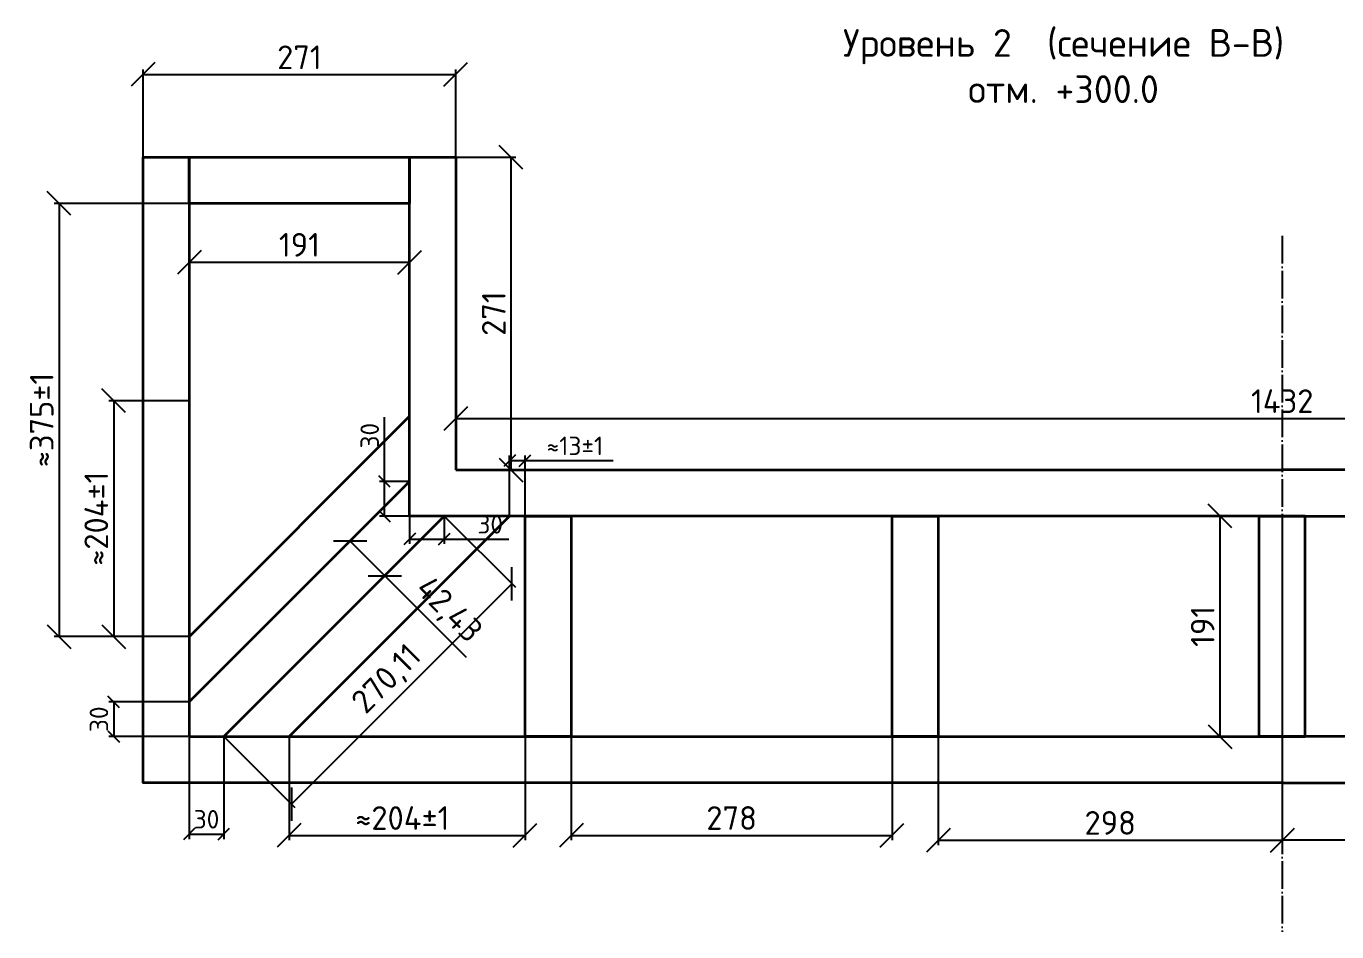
# Model space of a CAD drawing. Header units: millimetres. Extents: x 63961 to 279437, y 165795 to 374915.
# Drawn here: x 144780 to 145916, y 185334 to 186119 of the extents above; entities that cross this region are included whole.
import ezdxf

# ---------------------------------------------------------------- set-up
doc = ezdxf.new("R2010")
doc.units = ezdxf.units.MM
doc.linetypes.add('ACAD_ISO04W100', pattern=[30, 24, -3, 0, -3])
doc.layers.add('Оси', color=120, linetype='ACAD_ISO04W100')
doc.layers.add('Профиль 40x40', color=220, linetype='Continuous', lineweight=35)
doc.layers.add('Размеры', color=150, linetype='Continuous', lineweight=0)
doc.styles.get("Standard").update_dxf_attribs({"font": 'isocpeur.ttf'})
doc.dimstyles.new('Копия Аннотативный', dxfattribs={"dimscale": 0, "dimtxt": 20.5, "dimasz": 20.5, "dimexe": 4.25, "dimexo": 0.625, "dimgap": 4.625, "dimtad": 1, "dimtxsty": 'Standard', "dimblk": 'OBLIQUE', "dimcen": 20.5, "dimclrd": 256, "dimclrt": 256, "dimadec": 0, "dimazin": 0, "dimtfac": 1, "dimtmove": 0, "dimatfit": 3, "dimfxl": 1, "dimtfillclr": 4, "dimarcsym": 0})

# ---------------------------------------------------------------- blocks, each defined once
blk = doc.blocks.new('_Oblique')
at = {"color": 0, "linetype": 'ByBlock', "lineweight": -2}
blk.add_line((-0.5, -0.5), (0.5, 0.5), dxfattribs=at)
blk = doc.blocks.new('*D1148')
at = {"layer": 'Defpoints', "color": 0, "transparency": 16777216}
for p in [(145152.7, 186077.1), (144881.7, 186005.4), (145152.7, 186005.4)]:
    blk.add_point(p, dxfattribs=at)
at = {"layer": 'Размеры', "color": 0, "lineweight": -2, "transparency": 16777216}
for p, q in [((144881.7, 186006), (144881.7, 186081.3)), ((145152.7, 186006), (145152.7, 186081.3))]:
    blk.add_line(p, q, dxfattribs=at)
at = {"layer": 'Размеры', "lineweight": -2, "transparency": 16777216}
blk.add_line((144881.7, 186077.1), (145152.7, 186077.1), dxfattribs=at)
at = {"layer": 'Размеры', "lineweight": -2, "transparency": 16777216, "xscale": 20.5, "yscale": 20.5, "zscale": 20.5, "rotation": 180}
blk.add_blockref('_Oblique', (144881.7, 186077.1), dxfattribs=at)
at = {"layer": 'Размеры', "lineweight": -2, "transparency": 16777216, "xscale": 20.5, "yscale": 20.5, "zscale": 20.5}
blk.add_blockref('_Oblique', (145152.7, 186077.1), dxfattribs=at)
at = {"layer": 'Размеры', "transparency": 16777216, "insert": (145017.2, 186092), "char_height": 20.5, "attachment_point": 5}
blk.add_mtext('271', dxfattribs=at)
blk = doc.blocks.new('*D1149')
at = {"layer": 'Defpoints', "color": 0, "transparency": 16777216}
for p in [(145152.7, 186005.4), (145152.7, 185734.4), (145200.5, 185734.4)]:
    blk.add_point(p, dxfattribs=at)
at = {"layer": 'Размеры', "color": 0, "lineweight": -2, "transparency": 16777216}
for p, q in [((145153.3, 186005.4), (145204.7, 186005.4)), ((145153.3, 185734.4), (145204.7, 185734.4))]:
    blk.add_line(p, q, dxfattribs=at)
at = {"layer": 'Размеры', "lineweight": -2, "transparency": 16777216}
blk.add_line((145200.5, 186005.4), (145200.5, 185734.4), dxfattribs=at)
at = {"layer": 'Размеры', "lineweight": -2, "transparency": 16777216, "xscale": 20.5, "yscale": 20.5, "zscale": 20.5}
for p, rotation in [((145200.5, 186005.4), 90), ((145200.5, 185734.4), 270)]:
    blk.add_blockref('_Oblique', p, dxfattribs=dict(at, rotation=rotation))
at = {"layer": 'Размеры', "transparency": 16777216, "insert": (145185.6, 185869.9), "char_height": 20.5, "attachment_point": 5, "rotation": 90}
blk.add_mtext('271', dxfattribs=at)
blk = doc.blocks.new('*D1150')
at = {"layer": 'Defpoints', "color": 0, "transparency": 16777216}
for p in [(144921.7, 185794.4), (144856.3, 185590), (144921.7, 185590)]:
    blk.add_point(p, dxfattribs=at)
at = {"layer": 'Размеры', "color": 0, "lineweight": -2, "transparency": 16777216}
for p, q in [((144921.1, 185794.4), (144852.1, 185794.4)), ((144921.1, 185590), (144852.1, 185590))]:
    blk.add_line(p, q, dxfattribs=at)
at = {"layer": 'Размеры', "lineweight": -2, "transparency": 16777216}
blk.add_line((144856.3, 185794.4), (144856.3, 185590), dxfattribs=at)
at = {"layer": 'Размеры', "lineweight": -2, "transparency": 16777216, "xscale": 20.5, "yscale": 20.5, "zscale": 20.5}
for p, rotation in [((144856.3, 185794.4), 90), ((144856.3, 185590), 270)]:
    blk.add_blockref('_Oblique', p, dxfattribs=dict(at, rotation=rotation))
at = {"layer": 'Размеры', "transparency": 16777216, "insert": (144841.2, 185692.2), "char_height": 20.5, "attachment_point": 5, "rotation": 90}
blk.add_mtext('≈204%%P1', dxfattribs=at)
blk = doc.blocks.new('*D1151')
at = {"layer": 'Defpoints', "color": 0, "transparency": 16777216}
for p in [(145212.7, 185742.5), (145199.3, 185694.4), (145212.7, 185694.4)]:
    blk.add_point(p, dxfattribs=at)
at = {"layer": 'Размеры', "color": 0, "lineweight": -2, "transparency": 16777216}
for p, q in [((145199.3, 185695), (145199.3, 185746.8)), ((145212.7, 185695), (145212.7, 185746.8))]:
    blk.add_line(p, q, dxfattribs=at)
at = {"layer": 'Размеры', "lineweight": -2, "transparency": 16777216}
for p, q in [((145199.3, 185742.5), (145212.7, 185742.5)), ((145212.7, 185742.5), (145289.1, 185742.5))]:
    blk.add_line(p, q, dxfattribs=at)
at = {"layer": 'Размеры', "lineweight": -2, "transparency": 16777216, "xscale": 10, "yscale": 10, "zscale": 10, "rotation": 180}
blk.add_blockref('_Oblique', (145199.3, 185742.5), dxfattribs=at)
at = {"layer": 'Размеры', "lineweight": -2, "transparency": 16777216, "xscale": 10, "yscale": 10, "zscale": 10}
blk.add_blockref('_Oblique', (145212.7, 185742.5), dxfattribs=at)
at = {"layer": 'Размеры', "transparency": 16777216, "insert": (145255.9, 185755.3), "char_height": 16, "attachment_point": 5}
blk.add_mtext('≈13%%P1', dxfattribs=at)
blk = doc.blocks.new('*D1152')
at = {"layer": 'Defpoints', "color": 0, "transparency": 16777216}
for p in [(145008.3, 185503.4), (145212.7, 185503.4), (145212.7, 185417.8)]:
    blk.add_point(p, dxfattribs=at)
at = {"layer": 'Размеры', "color": 0, "lineweight": -2, "transparency": 16777216}
for p, q in [((145008.3, 185502.8), (145008.3, 185413.5)), ((145212.7, 185502.8), (145212.7, 185413.5))]:
    blk.add_line(p, q, dxfattribs=at)
at = {"layer": 'Размеры', "lineweight": -2, "transparency": 16777216}
blk.add_line((145008.3, 185417.8), (145212.7, 185417.8), dxfattribs=at)
at = {"layer": 'Размеры', "lineweight": -2, "transparency": 16777216, "xscale": 20.5, "yscale": 20.5, "zscale": 20.5, "rotation": 180}
blk.add_blockref('_Oblique', (145008.3, 185417.8), dxfattribs=at)
at = {"layer": 'Размеры', "lineweight": -2, "transparency": 16777216, "xscale": 20.5, "yscale": 20.5, "zscale": 20.5}
blk.add_blockref('_Oblique', (145212.7, 185417.8), dxfattribs=at)
at = {"layer": 'Размеры', "transparency": 16777216, "insert": (145106.4, 185432.8), "char_height": 20.5, "attachment_point": 5}
blk.add_mtext('≈204%%P1', dxfattribs=at)
blk = doc.blocks.new('*D1153')
at = {"layer": 'Defpoints', "color": 0, "transparency": 16777216}
for p in [(145112.7, 185694.4), (145142.7, 185694.4), (145142.7, 185674.5)]:
    blk.add_point(p, dxfattribs=at)
at = {"layer": 'Размеры', "color": 0, "lineweight": -2, "transparency": 16777216}
for p, q in [((145112.7, 185693.8), (145112.7, 185670.3)), ((145142.7, 185693.8), (145142.7, 185670.3))]:
    blk.add_line(p, q, dxfattribs=at)
at = {"layer": 'Размеры', "lineweight": -2, "transparency": 16777216}
for p, q in [((145112.7, 185674.5), (145142.7, 185674.5)), ((145142.7, 185674.5), (145198.5, 185674.5))]:
    blk.add_line(p, q, dxfattribs=at)
at = {"layer": 'Размеры', "lineweight": -2, "transparency": 16777216, "xscale": 10, "yscale": 10, "zscale": 10, "rotation": 180}
blk.add_blockref('_Oblique', (145112.7, 185674.5), dxfattribs=at)
at = {"layer": 'Размеры', "lineweight": -2, "transparency": 16777216, "xscale": 10, "yscale": 10, "zscale": 10}
blk.add_blockref('_Oblique', (145142.7, 185674.5), dxfattribs=at)
at = {"layer": 'Размеры', "transparency": 16777216, "insert": (145182.5, 185687.3), "char_height": 16, "attachment_point": 5}
blk.add_mtext('30', dxfattribs=at)
blk = doc.blocks.new('*D1154')
at = {"layer": 'Defpoints', "color": 0, "transparency": 16777216}
for p in [(145112.7, 185724.4), (145090.9, 185694.4), (145112.7, 185694.4)]:
    blk.add_point(p, dxfattribs=at)
at = {"layer": 'Размеры', "lineweight": -2, "transparency": 16777216}
for p, q in [((145090.9, 185724.4), (145090.9, 185780.2)), ((145090.9, 185694.4), (145090.9, 185724.4))]:
    blk.add_line(p, q, dxfattribs=at)
at = {"layer": 'Размеры', "color": 0, "lineweight": -2, "transparency": 16777216}
for p, q in [((145112.1, 185724.4), (145086.6, 185724.4)), ((145112.1, 185694.4), (145086.6, 185694.4))]:
    blk.add_line(p, q, dxfattribs=at)
at = {"layer": 'Размеры', "lineweight": -2, "transparency": 16777216, "xscale": 10, "yscale": 10, "zscale": 10}
for p, rotation in [((145090.9, 185724.4), 90), ((145090.9, 185694.4), 270)]:
    blk.add_blockref('_Oblique', p, dxfattribs=dict(at, rotation=rotation))
at = {"layer": 'Размеры', "transparency": 16777216, "insert": (145078.1, 185764.1), "char_height": 16, "attachment_point": 5, "rotation": 90}
blk.add_mtext('30', dxfattribs=at)
blk = doc.blocks.new('*D1155')
at = {"layer": 'Defpoints', "color": 0, "transparency": 16777216}
for p in [(144921.7, 185533.4), (144856.3, 185503.4), (144921.7, 185503.4)]:
    blk.add_point(p, dxfattribs=at)
at = {"layer": 'Размеры', "color": 0, "lineweight": -2, "transparency": 16777216}
for p, q in [((144921.1, 185533.4), (144852, 185533.4)), ((144921.1, 185503.4), (144852, 185503.4))]:
    blk.add_line(p, q, dxfattribs=at)
at = {"layer": 'Размеры', "lineweight": -2, "transparency": 16777216}
blk.add_line((144856.3, 185533.4), (144856.3, 185503.4), dxfattribs=at)
at = {"layer": 'Размеры', "lineweight": -2, "transparency": 16777216, "xscale": 10, "yscale": 10, "zscale": 10}
for p, rotation in [((144856.3, 185533.4), 90), ((144856.3, 185503.4), 270)]:
    blk.add_blockref('_Oblique', p, dxfattribs=dict(at, rotation=rotation))
at = {"layer": 'Размеры', "transparency": 16777216, "insert": (144843.5, 185518.4), "char_height": 16, "attachment_point": 5, "rotation": 90}
blk.add_mtext('30', dxfattribs=at)
blk = doc.blocks.new('*D1103')
at = {"layer": 'Defpoints', "color": 0, "transparency": 16777216}
for p in [(144921.7, 185503.4), (144951.7, 185503.4), (144951.7, 185418.9)]:
    blk.add_point(p, dxfattribs=at)
at = {"layer": 'Размеры', "color": 0, "lineweight": -2, "transparency": 16777216}
for p, q in [((144921.7, 185502.8), (144921.7, 185414.6)), ((144951.7, 185502.8), (144951.7, 185414.6))]:
    blk.add_line(p, q, dxfattribs=at)
at = {"layer": 'Размеры', "lineweight": -2, "transparency": 16777216}
blk.add_line((144921.7, 185418.9), (144951.7, 185418.9), dxfattribs=at)
at = {"layer": 'Размеры', "lineweight": -2, "transparency": 16777216, "xscale": 10, "yscale": 10, "zscale": 10, "rotation": 180}
blk.add_blockref('_Oblique', (144921.7, 185418.9), dxfattribs=at)
at = {"layer": 'Размеры', "lineweight": -2, "transparency": 16777216, "xscale": 10, "yscale": 10, "zscale": 10}
blk.add_blockref('_Oblique', (144951.7, 185418.9), dxfattribs=at)
at = {"layer": 'Размеры', "transparency": 16777216, "insert": (144936.7, 185431.7), "char_height": 16, "attachment_point": 5}
blk.add_mtext('30', dxfattribs=at)
blk = doc.blocks.new('*D1104')
at = {"layer": 'Defpoints', "color": 0, "transparency": 16777216}
for p in [(144921.7, 185965.4), (144809, 185590), (144921.7, 185590)]:
    blk.add_point(p, dxfattribs=at)
at = {"layer": 'Размеры', "color": 0, "lineweight": -2, "transparency": 16777216}
for p, q in [((144921.1, 185965.4), (144804.8, 185965.4)), ((144921.1, 185590), (144804.8, 185590))]:
    blk.add_line(p, q, dxfattribs=at)
at = {"layer": 'Размеры', "lineweight": -2, "transparency": 16777216}
blk.add_line((144809, 185965.4), (144809, 185590), dxfattribs=at)
at = {"layer": 'Размеры', "lineweight": -2, "transparency": 16777216, "xscale": 20.5, "yscale": 20.5, "zscale": 20.5}
for p, rotation in [((144809, 185965.4), 90), ((144809, 185590), 270)]:
    blk.add_blockref('_Oblique', p, dxfattribs=dict(at, rotation=rotation))
at = {"layer": 'Размеры', "transparency": 16777216, "insert": (144793.9, 185777.7), "char_height": 20.5, "attachment_point": 5, "rotation": 90}
blk.add_mtext('≈375%%P1', dxfattribs=at)
blk = doc.blocks.new('*D1105')
at = {"layer": 'Defpoints', "color": 0, "transparency": 16777216}
for p in [(144921.7, 185965.4), (145112.7, 185965.4), (145112.7, 185914.4)]:
    blk.add_point(p, dxfattribs=at)
at = {"layer": 'Размеры', "color": 0, "lineweight": -2, "transparency": 16777216}
for p, q in [((144921.7, 185964.8), (144921.7, 185910.2)), ((145112.7, 185964.8), (145112.7, 185910.2))]:
    blk.add_line(p, q, dxfattribs=at)
at = {"layer": 'Размеры', "lineweight": -2, "transparency": 16777216}
blk.add_line((144921.7, 185914.4), (145112.7, 185914.4), dxfattribs=at)
at = {"layer": 'Размеры', "lineweight": -2, "transparency": 16777216, "xscale": 20.5, "yscale": 20.5, "zscale": 20.5, "rotation": 180}
blk.add_blockref('_Oblique', (144921.7, 185914.4), dxfattribs=at)
at = {"layer": 'Размеры', "lineweight": -2, "transparency": 16777216, "xscale": 20.5, "yscale": 20.5, "zscale": 20.5}
blk.add_blockref('_Oblique', (145112.7, 185914.4), dxfattribs=at)
at = {"layer": 'Размеры', "transparency": 16777216, "insert": (145017.2, 185929.5), "char_height": 20.5, "attachment_point": 5}
blk.add_mtext('191', dxfattribs=at)
blk = doc.blocks.new('*D1106')
at = {"layer": 'Defpoints', "color": 0, "transparency": 16777216}
for p in [(145252.7, 185503.4), (145530.7, 185503.4), (145530.7, 185417.8)]:
    blk.add_point(p, dxfattribs=at)
at = {"layer": 'Размеры', "color": 0, "lineweight": -2, "transparency": 16777216}
for p, q in [((145252.7, 185502.8), (145252.7, 185413.5)), ((145530.7, 185502.8), (145530.7, 185413.5))]:
    blk.add_line(p, q, dxfattribs=at)
at = {"layer": 'Размеры', "lineweight": -2, "transparency": 16777216}
blk.add_line((145252.7, 185417.8), (145530.7, 185417.8), dxfattribs=at)
at = {"layer": 'Размеры', "lineweight": -2, "transparency": 16777216, "xscale": 20.5, "yscale": 20.5, "zscale": 20.5, "rotation": 180}
blk.add_blockref('_Oblique', (145252.7, 185417.8), dxfattribs=at)
at = {"layer": 'Размеры', "lineweight": -2, "transparency": 16777216, "xscale": 20.5, "yscale": 20.5, "zscale": 20.5}
blk.add_blockref('_Oblique', (145530.7, 185417.8), dxfattribs=at)
at = {"layer": 'Размеры', "transparency": 16777216, "insert": (145391.7, 185432.8), "char_height": 20.5, "attachment_point": 5}
blk.add_mtext('278', dxfattribs=at)
blk = doc.blocks.new('*D1107')
at = {"layer": 'Defpoints', "color": 0, "transparency": 16777216}
for p in [(145868.7, 185694.4), (145570.7, 185503.4), (145868.7, 185413.5)]:
    blk.add_point(p, dxfattribs=at)
at = {"layer": 'Размеры', "color": 0, "lineweight": -2, "transparency": 16777216}
for p, q in [((145868.7, 185693.8), (145868.7, 185409.3)), ((145570.7, 185502.8), (145570.7, 185409.3))]:
    blk.add_line(p, q, dxfattribs=at)
at = {"layer": 'Размеры', "lineweight": -2, "transparency": 16777216}
blk.add_line((145570.7, 185413.5), (145868.7, 185413.5), dxfattribs=at)
at = {"layer": 'Размеры', "lineweight": -2, "transparency": 16777216, "xscale": 20.5, "yscale": 20.5, "zscale": 20.5, "rotation": 180}
blk.add_blockref('_Oblique', (145570.7, 185413.5), dxfattribs=at)
at = {"layer": 'Размеры', "lineweight": -2, "transparency": 16777216, "xscale": 20.5, "yscale": 20.5, "zscale": 20.5}
blk.add_blockref('_Oblique', (145868.7, 185413.5), dxfattribs=at)
at = {"layer": 'Размеры', "transparency": 16777216, "insert": (145719.7, 185428.6), "char_height": 20.5, "attachment_point": 5}
blk.add_mtext('298', dxfattribs=at)
blk = doc.blocks.new('*D1108')
at = {"layer": 'Defpoints', "color": 0, "transparency": 16777216}
for p in [(145814.9, 185694.4), (145868.7, 185694.4), (145868.7, 185503.4)]:
    blk.add_point(p, dxfattribs=at)
at = {"layer": 'Размеры', "color": 0, "lineweight": -2, "transparency": 16777216}
for p, q in [((145868.1, 185694.4), (145810.7, 185694.4)), ((145868.1, 185503.4), (145810.7, 185503.4))]:
    blk.add_line(p, q, dxfattribs=at)
at = {"layer": 'Размеры', "lineweight": -2, "transparency": 16777216}
blk.add_line((145814.9, 185503.4), (145814.9, 185694.4), dxfattribs=at)
at = {"layer": 'Размеры', "lineweight": -2, "transparency": 16777216, "xscale": 20.5, "yscale": 20.5, "zscale": 20.5}
for p, rotation in [((145814.9, 185694.4), 90), ((145814.9, 185503.4), 270)]:
    blk.add_blockref('_Oblique', p, dxfattribs=dict(at, rotation=rotation))
at = {"layer": 'Размеры', "transparency": 16777216, "insert": (145799.8, 185598.9), "char_height": 20.5, "attachment_point": 5, "rotation": 90}
blk.add_mtext('191', dxfattribs=at)
blk = doc.blocks.new('*D1168')
at = {"layer": 'Defpoints', "color": 0, "transparency": 16777216}
for p in [(145868.7, 185694.4), (146166.7, 185503.4), (145868.7, 185413.5)]:
    blk.add_point(p, dxfattribs=at)
at = {"layer": 'Размеры', "color": 0, "lineweight": -2, "transparency": 16777216}
for p, q in [((145868.7, 185693.8), (145868.7, 185409.3)), ((146166.7, 185502.8), (146166.7, 185409.3))]:
    blk.add_line(p, q, dxfattribs=at)
at = {"layer": 'Размеры', "lineweight": -2, "transparency": 16777216}
blk.add_line((146166.7, 185413.5), (145868.7, 185413.5), dxfattribs=at)
at = {"layer": 'Размеры', "lineweight": -2, "transparency": 16777216, "xscale": 20.5, "yscale": 20.5, "zscale": 20.5, "rotation": 180}
blk.add_blockref('_Oblique', (145868.7, 185413.5), dxfattribs=at)
at = {"layer": 'Размеры', "lineweight": -2, "transparency": 16777216, "xscale": 20.5, "yscale": 20.5, "zscale": 20.5}
blk.add_blockref('_Oblique', (146166.7, 185413.5), dxfattribs=at)
at = {"layer": 'Размеры', "transparency": 16777216, "insert": (146017.7, 185428.6), "char_height": 20.5, "attachment_point": 5}
blk.add_mtext('298', dxfattribs=at)
blk = doc.blocks.new('*D1211')
at = {"layer": 'Defpoints', "color": 0, "transparency": 16777216}
for p in [(145142.7, 185694.4), (145201.3, 185635.8), (144951.7, 185503.4)]:
    blk.add_point(p, dxfattribs=at)
at = {"layer": 'Размеры', "color": 0, "lineweight": -2, "transparency": 16777216}
for p, q in [((145143.2, 185693.9), (145204.3, 185632.8)), ((144952.2, 185502.9), (145013.3, 185441.8))]:
    blk.add_line(p, q, dxfattribs=at)
at = {"layer": 'Размеры', "lineweight": -2, "transparency": 16777216}
blk.add_line((145010.3, 185444.8), (145201.3, 185635.8), dxfattribs=at)
at = {"layer": 'Размеры', "lineweight": -2, "transparency": 16777216, "xscale": 20.5, "yscale": 20.5, "zscale": 20.5}
for p, rotation in [((145201.3, 185635.8), 44.99999999998691), ((145010.3, 185444.8), 224.9999999999869)]:
    blk.add_blockref('_Oblique', p, dxfattribs=dict(at, rotation=rotation))
at = {"layer": 'Размеры', "transparency": 16777216, "insert": (145093.8, 185552.2), "char_height": 20.5, "attachment_point": 5, "rotation": 45}
blk.add_mtext('270,11', dxfattribs=at)
blk = doc.blocks.new('*D1212')
at = {"layer": 'Defpoints', "color": 0, "transparency": 16777216}
for p in [(145061.2, 185672.8), (145091.2, 185642.8), (145091.2, 185642.8)]:
    blk.add_point(p, dxfattribs=at)
at = {"layer": 'Размеры', "lineweight": -2, "transparency": 16777216}
for p, q in [((145061.2, 185672.8), (145091.2, 185642.8)), ((145091.2, 185642.8), (145161.7, 185572.3))]:
    blk.add_line(p, q, dxfattribs=at)
at = {"layer": 'Размеры', "color": 0, "lineweight": -2, "transparency": 16777216}
for p, q in [((145061.6, 185673.3), (145064.2, 185675.8)), ((145091.6, 185643.3), (145094.2, 185645.8))]:
    blk.add_line(p, q, dxfattribs=at)
at = {"layer": 'Размеры', "lineweight": -2, "transparency": 16777216, "xscale": 20.5, "yscale": 20.5, "zscale": 20.5}
for p, rotation in [((145061.2, 185672.8), 135), ((145091.2, 185642.8), 315)]:
    blk.add_blockref('_Oblique', p, dxfattribs=dict(at, rotation=rotation))
at = {"layer": 'Размеры', "transparency": 16777216, "insert": (145145.7, 185612.3), "char_height": 20.5, "attachment_point": 5, "rotation": 315}
blk.add_mtext('42,43', dxfattribs=at)
blk = doc.blocks.new('*D1217')
at = {"layer": 'Defpoints', "color": 0, "transparency": 16777216}
for p in [(146584.7, 185778.9), (145152.7, 185734.4), (146584.7, 185734.4)]:
    blk.add_point(p, dxfattribs=at)
at = {"layer": 'Размеры', "color": 0, "lineweight": -2, "transparency": 16777216}
for p, q in [((145152.7, 185735), (145152.7, 185783.2)), ((146584.7, 185735), (146584.7, 185783.2))]:
    blk.add_line(p, q, dxfattribs=at)
at = {"layer": 'Размеры', "lineweight": -2, "transparency": 16777216}
blk.add_line((145152.7, 185778.9), (146584.7, 185778.9), dxfattribs=at)
at = {"layer": 'Размеры', "lineweight": -2, "transparency": 16777216, "xscale": 20.5, "yscale": 20.5, "zscale": 20.5, "rotation": 180}
blk.add_blockref('_Oblique', (145152.7, 185778.9), dxfattribs=at)
at = {"layer": 'Размеры', "lineweight": -2, "transparency": 16777216, "xscale": 20.5, "yscale": 20.5, "zscale": 20.5}
blk.add_blockref('_Oblique', (146584.7, 185778.9), dxfattribs=at)
at = {"layer": 'Размеры', "transparency": 16777216, "insert": (145868.7, 185794), "char_height": 20.5, "attachment_point": 5}
blk.add_mtext('1432', dxfattribs=at)

msp = doc.modelspace()

# ---------------------------------------------------------------- linework, layer by layer
at = {"layer": 'Оси'}
msp.add_line((145868.709, 185937.194), (145868.709, 185334.219), dxfattribs=at)
at = {"layer": 'Профиль 40x40'}
for p, q in [((144921.709, 185589.951), (145112.709, 185780.951)), ((144921.709, 185533.383), (145112.709, 185724.383)), ((144951.709, 185503.383), (145142.709, 185694.383)), ((145008.277, 185503.383), (145199.277, 185694.383))]:
    msp.add_line(p, q, dxfattribs=at)
for points in [[(144921.709, 185463.383), (144881.709, 185463.383), (144881.709, 186005.383), (144921.709, 186005.383), (144921.709, 185503.383)], [(145152.709, 185694.383), (145112.709, 185694.383), (145112.709, 186005.383), (145152.709, 186005.383), (145152.709, 185734.383)], [(145868.709, 185694.383), (145112.709, 185694.383), (145112.709, 185734.383)], [(145152.709, 185734.383), (145868.709, 185734.383)], [(146584.709, 185734.383), (145868.709, 185734.383)], [(145868.709, 185694.383), (146624.709, 185694.383), (146624.709, 185734.383)], [(145868.709, 185503.383), (145848.709, 185503.383), (145848.709, 185694.383), (145868.709, 185694.383)], [(145868.709, 185503.383), (145888.709, 185503.383), (145888.709, 185694.383), (145868.709, 185694.383)], [(145868.709, 185463.383), (144881.709, 185463.383), (144881.709, 185503.383)], [(144921.709, 185503.383), (145868.709, 185503.383)], [(146815.709, 185503.383), (145868.709, 185503.383)], [(145868.709, 185463.383), (146855.709, 185463.383), (146855.709, 185503.383)]]:
    msp.add_lwpolyline(points, dxfattribs=at)
for points in [[(144921.709, 186005.383), (145112.709, 186005.383), (145112.709, 185965.383), (144921.709, 185965.383)], [(145212.709, 185694.383), (145252.709, 185694.383), (145252.709, 185503.383), (145212.709, 185503.383)], [(145530.709, 185694.383), (145570.709, 185694.383), (145570.709, 185503.383), (145530.709, 185503.383)]]:
    msp.add_lwpolyline(points, close=True, dxfattribs=at)
at = {"layer": 'Размеры'}
msp.add_line((145112.709, 185694.383), (145112.709, 185794.383), dxfattribs=at)

# ---------------------------------------------------------------- texts
at = {"layer": 'Размеры', "color": 7, "ltscale": 1.5, "insert": (145870.391, 186116.421), "char_height": 24, "attachment_point": 3}
msp.add_mtext('\\A1;\\pxqc;Уровень 2  (сечение В-В)\\Pотм. +300.0', dxfattribs=at)

# ---------------------------------------------------------------- dimensions: what is measured, and where the dimension line sits
at = {"layer": 'Размеры'}
for base, p1, p2, picture, middle in [((145152.709, 186077.056), (144881.709, 186005.383), (145152.709, 186005.383), '*D1148', (145017.209, 186091.972)), ((145112.709, 185914.423), (144921.709, 185965.383), (145112.709, 185965.383), '*D1105', (145017.209, 185929.515)), ((146584.709, 185778.948), (145152.709, 185734.383), (146584.709, 185734.383), '*D1217', (145868.709, 185794.047)), ((145868.709, 185413.502), (145570.709, 185503.383), (145868.709, 185694.383), '*D1107', (145719.709, 185428.593)), ((145530.709, 185417.752), (145252.709, 185503.383), (145530.709, 185503.383), '*D1106', (145391.709, 185432.843))]:
    dim = msp.add_linear_dim(base=base, p1=p1, p2=p2, dimstyle='Копия Аннотативный', dxfattribs=at)
    dim.commit()
    dim.dimension.update_dxf_attribs({"geometry": picture, "text_midpoint": middle})
for base, p1, p2, angle, picture, middle in [((145200.477, 185734.383), (145152.709, 186005.383), (145152.709, 185734.383), 90, '*D1149', (145185.56, 185869.883)), ((145814.918, 185694.383), (145868.709, 185503.383), (145868.709, 185694.383), 90, '*D1108', (145799.826, 185598.883)), ((145868.709, 185413.502), (146166.709, 185503.383), (145868.709, 185694.383), 180, '*D1168', (146017.709, 185428.593)), ((145091.16, 185642.834), (145061.16, 185672.834), (145091.16, 185642.834), 135, '*D1212', (145145.657, 185612.3))]:
    dim = msp.add_linear_dim(base=base, p1=p1, p2=p2, angle=angle, dimstyle='Копия Аннотативный', dxfattribs=at)
    dim.commit()
    dim.dimension.update_dxf_attribs({"geometry": picture, "text_midpoint": middle})
for base, p1, text, picture, middle in [((144809.036, 185589.951), (144921.709, 185965.383), '≈375%%P1', '*D1104', (144793.937, 185777.667)), ((144856.323, 185589.951), (144921.709, 185794.383), '≈204%%P1', '*D1150', (144841.231, 185692.167))]:
    dim = msp.add_linear_dim(base=base, p1=p1, p2=(144921.709, 185589.951), angle=90, text=text, dimstyle='Копия Аннотативный', dxfattribs=at)
    dim.commit()
    dim.dimension.update_dxf_attribs({"geometry": picture, "text_midpoint": middle})
for base, p1, p2, picture, middle in [((145090.851, 185694.383), (145112.709, 185724.383), (145112.709, 185694.383), '*D1154', (145090.851, 185764.149)), ((144856.252, 185503.383), (144921.709, 185533.383), (144921.709, 185503.383), '*D1155', (144856.252, 185518.383))]:
    dim = msp.add_linear_dim(base=base, p1=p1, p2=p2, angle=90, dimstyle='Копия Аннотативный', override={"dimtxt": 16, "dimasz": 10}, dxfattribs=at)
    dim.commit()
    dim.dimension.update_dxf_attribs({"geometry": picture, "text_midpoint": middle, "dimtype": 160})
dim = msp.add_linear_dim(base=(145212.709, 185742.538), p1=(145199.277, 185694.383), p2=(145212.709, 185694.383), text='≈13%%P1', dimstyle='Копия Аннотативный', override={"dimtxt": 16, "dimasz": 10}, dxfattribs=at)
dim.commit()
dim.dimension.update_dxf_attribs({"geometry": '*D1151', "text_midpoint": (145255.918, 185755.338)})
dim = msp.add_aligned_dim(p1=(144951.709, 185503.383), p2=(145142.709, 185694.383), distance=-82.898, dimstyle='Копия Аннотативный', dxfattribs=at)
dim.commit()
dim.dimension.update_dxf_attribs({"geometry": '*D1211', "text_midpoint": (145093.845, 185552.247)})
for base, p1, p2, picture, middle in [((145142.709, 185674.515), (145112.709, 185694.383), (145142.709, 185694.383), '*D1153', (145182.474, 185674.515)), ((144951.709, 185418.875), (144921.709, 185503.383), (144951.709, 185503.383), '*D1103', (144936.709, 185418.875))]:
    dim = msp.add_linear_dim(base=base, p1=p1, p2=p2, dimstyle='Копия Аннотативный', override={"dimtxt": 16, "dimasz": 10}, dxfattribs=at)
    dim.commit()
    dim.dimension.update_dxf_attribs({"geometry": picture, "text_midpoint": middle, "dimtype": 160})
dim = msp.add_linear_dim(base=(145212.709, 185417.752), p1=(145008.277, 185503.383), p2=(145212.709, 185503.383), text='≈204%%P1', dimstyle='Копия Аннотативный', dxfattribs=at)
dim.commit()
dim.dimension.update_dxf_attribs({"geometry": '*D1152', "text_midpoint": (145106.365, 185417.752), "dimtype": 160})

doc.saveas('drawing.dxf')
